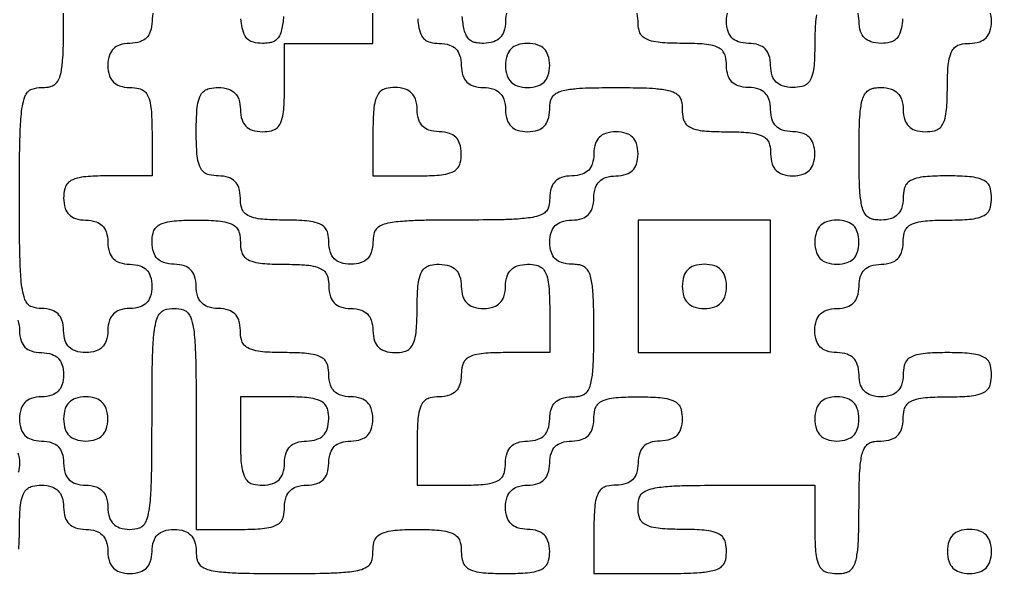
# Model space of a CAD drawing. Extents: x 5.6 to 52.2, y -52.2 to -5.6.
# Drawn here: x 21.17 to 52.21, y -52.21 to -34.51 of the extents above; entities that cross this region are included whole.
import ezdxf

# ---------------------------------------------------------------- set-up
doc = ezdxf.new("R2010")
doc.units = 0
doc.layers.get('0').update_dxf_attribs({"lineweight": 25})

msp = doc.modelspace()

# ---------------------------------------------------------------- linework, layer by layer
at = {"flags": 128}
for points in [[(25.454, -34.242, 0.080625), (25.4, -34.572, -0.080648), (25.346, -34.903, -0.236003), (25.025, -35.224, -0.080625), (24.694, -35.278, 0.080648), (24.364, -35.331, 0.236003), (24.043, -35.653, 0.162336), (24.043, -36.314, 0.236003), (24.364, -36.635, 0.080625), (24.694, -36.689, -0.056561), (24.984, -36.722, -0.101007), (25.134, -36.79, -0.11479), (25.248, -36.922, -0.071027), (25.343, -37.186, -0.034717), (25.38, -37.468, -0.015633), (25.4, -38.1), (25.4, -39.511), (23.989, -39.511, 0.015639), (23.357, -39.531, 0.03474), (23.075, -39.568, 0.071066), (22.811, -39.663, 0.114825), (22.679, -39.777, 0.100938), (22.611, -39.927, 0.056526), (22.578, -40.217, 0.080648), (22.631, -40.547, 0.236003), (22.953, -40.869, 0.080625), (23.283, -40.922, -0.080648), (23.614, -40.976, -0.236003), (23.935, -41.297, -0.080625), (23.989, -41.628, 0.080648), (24.043, -41.958, 0.236003), (24.364, -42.28, 0.080625), (24.694, -42.333, -0.080648), (25.025, -42.387, -0.236003), (25.346, -42.708, -0.162336), (25.346, -43.369, -0.236003), (25.025, -43.691, -0.080625), (24.694, -43.744, 0.080648), (24.364, -43.798, 0.236003), (24.043, -44.12, 0.080625), (23.989, -44.45, -0.080648), (23.935, -44.781, -0.236003), (23.614, -45.102, -0.162336), (22.953, -45.102, -0.236003), (22.631, -44.78, -0.080625), (22.578, -44.45, 0.080648), (22.524, -44.119, 0.236003), (22.203, -43.798, 0.080625), (21.872, -43.744, -0.078773), (21.568, -43.696, -0.141415), (21.424, -43.599, -0.086796), (21.341, -43.454, -0.045212), (21.259, -43.144, -0.022703), (21.22, -42.82, -0.011421), (21.185, -42.17, -0.005417), (21.173, -41.587, -0.002308), (21.167, -40.217, -0.00231), (21.173, -38.846, -0.005425), (21.185, -38.262, -0.011438), (21.22, -37.613, -0.022743), (21.26, -37.288, -0.045292), (21.341, -36.979, -0.086931), (21.425, -36.834, -0.141259), (21.568, -36.737, -0.078644), (21.872, -36.689, 0.030836), (22.07, -36.677, 0.052654), (22.184, -36.65, 0.09787), (22.314, -36.574, 0.091189), (22.414, -36.447, 0.067799), (22.484, -36.254, 0.032527), (22.546, -35.834, 0.014279), (22.567, -35.449, 0.006281), (22.578, -34.572, -0.006286), (22.589, -33.695, -0.014295)], [(21.113, -44.12, -0.080625), (21.167, -44.45, 0.080648), (21.22, -44.781, 0.236003), (21.542, -45.102, 0.080625), (21.872, -45.156, -0.080648), (22.203, -45.209, -0.236003), (22.524, -45.531, -0.162336), (22.524, -46.192, -0.236003), (22.203, -46.513, -0.080625), (21.872, -46.567, 0.080648), (21.542, -46.62, 0.236003), (21.22, -46.942, 0.162336), (21.22, -47.603, 0.236003), (21.542, -47.924, 0.080625), (21.872, -47.978, -0.080648), (22.203, -48.031, -0.236003), (22.524, -48.353, -0.080625), (22.578, -48.683, 0.080648), (22.631, -49.014, 0.236003), (22.953, -49.335, 0.080625), (23.283, -49.389, -0.080648), (23.614, -49.443, -0.236003), (23.935, -49.764, -0.080625), (23.989, -50.094, 0.080648), (24.043, -50.425, 0.236003), (24.364, -50.746, 0.080625), (24.694, -50.8, 0.078773), (24.998, -50.752, 0.141415), (25.142, -50.654, 0.086796), (25.226, -50.509, 0.045212), (25.307, -50.2, 0.022703), (25.347, -49.875, 0.011421), (25.382, -49.226, 0.005417), (25.394, -48.642, 0.002308), (25.4, -47.272, -0.00231), (25.406, -45.901, -0.005425), (25.418, -45.318, -0.011438), (25.453, -44.668, -0.022743), (25.493, -44.344, -0.045292), (25.574, -44.035, -0.086931), (25.658, -43.89, -0.141259), (25.802, -43.793, -0.158474), (26.41, -43.793, -0.141415), (26.553, -43.89, -0.086796), (26.637, -44.035, -0.045212), (26.718, -44.344, -0.022703), (26.758, -44.669, -0.011421), (26.793, -45.319, -0.005417), (26.805, -45.902, -0.002308), (26.811, -47.272), (26.811, -50.8), (28.222, -50.8, 0.015639), (28.854, -50.78, 0.03474), (29.136, -50.743, 0.071066), (29.4, -50.648, 0.114825), (29.532, -50.534, 0.100938), (29.6, -50.384, 0.056526), (29.633, -50.094, -0.080648), (29.687, -49.764, -0.236003), (30.008, -49.443, -0.080625), (30.339, -49.389, 0.080648), (30.669, -49.335, 0.236003), (30.991, -49.014, 0.080625), (31.044, -48.683, -0.080648), (31.098, -48.353, -0.236003), (31.42, -48.031, -0.080625), (31.75, -47.978, 0.080648), (32.081, -47.924, 0.236003), (32.402, -47.603, 0.162336), (32.402, -46.942, 0.236003), (32.08, -46.62, 0.080625), (31.75, -46.567, -0.080648), (31.419, -46.513, -0.236003), (31.098, -46.192, -0.080625), (31.044, -45.861, 0.056561), (31.012, -45.571, 0.101007), (30.943, -45.422, 0.11479), (30.811, -45.307, 0.071027), (30.547, -45.213, 0.034717), (30.265, -45.175, 0.015633), (29.633, -45.156, -0.015639), (29.002, -45.136, -0.03474), (28.719, -45.098, -0.071066), (28.455, -45.004, -0.114825), (28.323, -44.889, -0.100938), (28.255, -44.74, -0.056526), (28.222, -44.45, 0.080648), (28.169, -44.119, 0.236003), (27.847, -43.798, 0.080625), (27.517, -43.744, -0.080648), (27.186, -43.691, -0.236003), (26.865, -43.369, -0.080625), (26.811, -43.039, 0.080648), (26.757, -42.708, 0.236003), (26.436, -42.387, 0.080625), (26.106, -42.333, -0.080648), (25.775, -42.28, -0.236003), (25.454, -41.958, -0.080625), (25.4, -41.628, -0.056561), (25.433, -41.338, -0.101007), (25.501, -41.188, -0.11479), (25.633, -41.074, -0.071027), (25.897, -40.979, -0.034717), (26.18, -40.942, -0.015633), (26.811, -40.922, -0.015639), (27.443, -40.942, -0.03474), (27.725, -40.979, -0.071066), (27.989, -41.074, -0.114825), (28.121, -41.188, -0.100938), (28.189, -41.338, -0.056526), (28.222, -41.628, 0.056561), (28.255, -41.918, 0.101007), (28.323, -42.067, 0.11479), (28.455, -42.182, 0.071027), (28.719, -42.276, 0.034717), (29.002, -42.314, 0.015633), (29.633, -42.333, -0.015639), (30.265, -42.353, -0.03474), (30.547, -42.391, -0.071066), (30.811, -42.485, -0.114825), (30.943, -42.599, -0.100938), (31.012, -42.749, -0.056526), (31.044, -43.039, 0.080648), (31.098, -43.369, 0.236003), (31.42, -43.691, 0.080625), (31.75, -43.744, -0.080648), (32.081, -43.798, -0.236003), (32.402, -44.12, -0.080625), (32.456, -44.45, 0.080648), (32.509, -44.781, 0.236003), (32.831, -45.102, 0.080625), (33.161, -45.156, 0.056561), (33.451, -45.123, 0.101007), (33.601, -45.054, 0.11479), (33.715, -44.922, 0.071027), (33.809, -44.658, 0.034717), (33.847, -44.376, 0.015633), (33.867, -43.744, -0.015639), (33.886, -43.113, -0.03474), (33.924, -42.83, -0.071066), (34.018, -42.566, -0.114825), (34.133, -42.434, -0.100938), (34.282, -42.366, -0.056526), (34.572, -42.333, -0.080648), (34.903, -42.387, -0.236003), (35.224, -42.708, -0.080625), (35.278, -43.039, 0.080648), (35.331, -43.369, 0.236003), (35.653, -43.691, 0.162336), (36.314, -43.691, 0.236003), (36.635, -43.369, 0.080625), (36.689, -43.039, -0.080648), (36.743, -42.708, -0.236003), (37.064, -42.387, -0.080625), (37.394, -42.333, -0.056561), (37.684, -42.366, -0.101007), (37.834, -42.434, -0.11479), (37.948, -42.567, -0.071027), (38.043, -42.831, -0.034717), (38.08, -43.113, -0.015633), (38.1, -43.744), (38.1, -45.156), (36.689, -45.156, 0.015639), (36.057, -45.175, 0.03474), (35.775, -45.213, 0.071066), (35.511, -45.307, 0.114825), (35.379, -45.422, 0.100938), (35.311, -45.571, 0.056526), (35.278, -45.861, -0.080648), (35.224, -46.192, -0.236003), (34.903, -46.513, -0.080625), (34.572, -46.567, 0.056561), (34.282, -46.6, 0.101007), (34.133, -46.668, 0.11479), (34.018, -46.8, 0.071027), (33.924, -47.064, 0.034717), (33.886, -47.346, 0.015633), (33.867, -47.978), (33.867, -49.389), (35.278, -49.389, 0.015639), (35.909, -49.369, 0.03474), (36.192, -49.332, 0.071066), (36.456, -49.237, 0.114825), (36.588, -49.123, 0.100938), (36.656, -48.973, 0.056526), (36.689, -48.683, -0.080648), (36.743, -48.353, -0.236003), (37.064, -48.031, -0.080625), (37.394, -47.978, 0.080648), (37.725, -47.924, 0.236003), (38.046, -47.603, 0.080625), (38.1, -47.272, -0.080648), (38.154, -46.942, -0.236003), (38.475, -46.62, -0.080625), (38.806, -46.567, 0.030836), (39.004, -46.554, 0.052654), (39.117, -46.528, 0.09787), (39.247, -46.452, 0.091189), (39.347, -46.325, 0.067799), (39.417, -46.132, 0.032527), (39.479, -45.712, 0.014279), (39.5, -45.326, 0.006281), (39.511, -44.45, 0.006286), (39.5, -43.573, 0.014295), (39.479, -43.188, 0.032563), (39.417, -42.767, 0.067881), (39.347, -42.575, 0.091235), (39.247, -42.448, 0.097835), (39.117, -42.372, 0.052552), (39.004, -42.346, 0.030788), (38.806, -42.333, -0.080648), (38.475, -42.28, -0.236003), (38.154, -41.958, -0.162336), (38.154, -41.297, -0.236003), (38.475, -40.976, -0.080625), (38.806, -40.922, 0.080648), (39.136, -40.869, 0.236003), (39.457, -40.547, 0.080625), (39.511, -40.217, -0.080648), (39.565, -39.886, -0.236003), (39.886, -39.565, -0.080625), (40.217, -39.511, 0.080648), (40.547, -39.457, 0.236003), (40.869, -39.136, 0.162336), (40.869, -38.475, 0.236003), (40.547, -38.154, 0.162336), (39.886, -38.154, 0.236003), (39.565, -38.475, 0.080625), (39.511, -38.806, -0.080648), (39.457, -39.136, -0.236003), (39.136, -39.457, -0.080625), (38.806, -39.511, 0.080648), (38.475, -39.565, 0.236003), (38.154, -39.886, 0.080625), (38.1, -40.217, -0.051061), (38.073, -40.476, -0.096863), (38.02, -40.604, -0.110919), (37.908, -40.71, -0.069215), (37.683, -40.806, -0.036272), (37.424, -40.855, -0.01767), (36.886, -40.9, -0.008112), (36.4, -40.914, -0.003513), (35.278, -40.922, 0.003516), (34.155, -40.93, 0.008124), (33.669, -40.945, 0.017697), (33.131, -40.989, 0.036336), (32.872, -41.039, 0.069315), (32.647, -41.134, 0.110989), (32.536, -41.24, 0.096679), (32.482, -41.368, 0.050968), (32.456, -41.628, -0.080648), (32.402, -41.958, -0.236003), (32.08, -42.28, -0.162336), (31.419, -42.28, -0.236003), (31.098, -41.958, -0.080625), (31.044, -41.628, 0.056561), (31.012, -41.338, 0.101007), (30.943, -41.188, 0.11479), (30.811, -41.074, 0.071027), (30.547, -40.979, 0.034717), (30.265, -40.942, 0.015633), (29.633, -40.922, -0.015639), (29.002, -40.902, -0.03474), (28.719, -40.865, -0.071066), (28.455, -40.771, -0.114825), (28.323, -40.656, -0.100938), (28.255, -40.506, -0.056526), (28.222, -40.217, 0.080648), (28.169, -39.886, 0.236003), (27.847, -39.565, 0.080625), (27.517, -39.511, -0.056561), (27.227, -39.478, -0.101007), (27.077, -39.41, -0.11479), (26.963, -39.278, -0.071027), (26.868, -39.014, -0.034717), (26.831, -38.732, -0.015633), (26.811, -38.1, -0.015639), (26.831, -37.468, -0.03474), (26.868, -37.186, -0.071066), (26.963, -36.922, -0.114825), (27.077, -36.79, -0.100938), (27.227, -36.722, -0.056526), (27.517, -36.689, -0.080648), (27.847, -36.743, -0.236003), (28.169, -37.064, -0.080625), (28.222, -37.394, 0.080648), (28.276, -37.725, 0.236003), (28.597, -38.046, 0.080625), (28.928, -38.1, 0.056561), (29.218, -38.067, 0.101007), (29.367, -37.999, 0.11479), (29.482, -37.867, 0.071027), (29.576, -37.603, 0.034717), (29.614, -37.32, 0.015633), (29.633, -36.689), (29.633, -35.278), (32.456, -35.278), (32.456, -33.867, -0.015639)], [(21.147, -51.432, 0.015633), (21.167, -50.8, -0.015639), (21.186, -50.168, -0.03474), (21.224, -49.886, -0.071066), (21.318, -49.622, -0.114825), (21.433, -49.49, -0.100938), (21.582, -49.422, -0.056526), (21.872, -49.389, -0.080648), (22.203, -49.443, -0.236003), (22.524, -49.764, -0.080625), (22.578, -50.094, 0.080648), (22.631, -50.425, 0.236003), (22.953, -50.746, 0.080625), (23.283, -50.8, -0.080648), (23.614, -50.854, -0.236003), (23.935, -51.175, -0.080625), (23.989, -51.506, 0.080648), (24.043, -51.836, 0.236003), (24.364, -52.157, 0.162336), (25.025, -52.157, 0.236003), (25.346, -51.836, 0.080625), (25.4, -51.506, -0.080648), (25.454, -51.175, -0.236003), (25.775, -50.854, -0.162336), (26.436, -50.854, -0.236003), (26.757, -51.175, -0.080625), (26.811, -51.506, 0.051061), (26.838, -51.765, 0.096863), (26.891, -51.893, 0.110919), (27.003, -51.999, 0.069215), (27.229, -52.095, 0.036272), (27.487, -52.144, 0.01767), (28.025, -52.189, 0.008112), (28.511, -52.203, 0.003513), (29.633, -52.211, 0.003516), (30.756, -52.203, 0.008124), (31.242, -52.188, 0.017697), (31.78, -52.144, 0.036336), (32.039, -52.095, 0.069315), (32.264, -51.999, 0.110989), (32.376, -51.893, 0.096679), (32.429, -51.765, 0.050968), (32.456, -51.506, -0.056561), (32.488, -51.216, -0.101007), (32.557, -51.066, -0.11479), (32.689, -50.952, -0.071027), (32.953, -50.857, -0.034717), (33.235, -50.82, -0.015633), (33.867, -50.8, -0.015639), (34.498, -50.82, -0.03474), (34.781, -50.857, -0.071066), (35.045, -50.952, -0.114825), (35.177, -51.066, -0.100938), (35.245, -51.216, -0.056526), (35.278, -51.506, 0.056561), (35.311, -51.795, 0.101007), (35.379, -51.945, 0.11479), (35.511, -52.06, 0.071027), (35.775, -52.154, 0.034717), (36.057, -52.191, 0.015633), (36.689, -52.211, 0.015639), (37.321, -52.191, 0.03474), (37.603, -52.154, 0.071066), (37.867, -52.06, 0.114825), (37.999, -51.945, 0.100938), (38.067, -51.795, 0.056526), (38.1, -51.506, 0.080648), (38.046, -51.175, 0.236003), (37.725, -50.854, 0.080625), (37.394, -50.8, -0.080648), (37.064, -50.746, -0.236003), (36.743, -50.425, -0.162336), (36.743, -49.764, -0.236003), (37.064, -49.443, -0.080625), (37.394, -49.389, 0.080648), (37.725, -49.335, 0.236003), (38.046, -49.014, 0.080625), (38.1, -48.683, -0.080648), (38.154, -48.353, -0.236003), (38.475, -48.031, -0.080625), (38.806, -47.978, 0.080648), (39.136, -47.924, 0.236003), (39.457, -47.603, 0.080625), (39.511, -47.272, -0.056561), (39.544, -46.982, -0.101007), (39.612, -46.833, -0.11479), (39.744, -46.718, -0.071027), (40.008, -46.624, -0.034717), (40.291, -46.586, -0.015633), (40.922, -46.567, -0.015639), (41.554, -46.586, -0.03474), (41.836, -46.624, -0.071066), (42.1, -46.718, -0.114825), (42.232, -46.833, -0.100938), (42.3, -46.982, -0.056526), (42.333, -47.272, -0.080648), (42.28, -47.603, -0.236003), (41.958, -47.924, -0.080625), (41.628, -47.978, 0.080648), (41.297, -48.031, 0.236003), (40.976, -48.353, 0.080625), (40.922, -48.683, -0.080648), (40.869, -49.014, -0.236003), (40.547, -49.335, -0.080625), (40.217, -49.389, 0.056561), (39.927, -49.422, 0.101007), (39.777, -49.49, 0.11479), (39.663, -49.622, 0.071027), (39.568, -49.886, 0.034717), (39.531, -50.168, 0.015633), (39.511, -50.8), (39.511, -52.211), (41.628, -52.211, 0.006286), (42.505, -52.2, 0.014295), (42.89, -52.179, 0.032563), (43.31, -52.117, 0.067881), (43.503, -52.047, 0.091235), (43.63, -51.947, 0.097835), (43.706, -51.817, 0.052552), (43.732, -51.704, 0.030788), (43.744, -51.506, 0.056561), (43.712, -51.216, 0.101007), (43.643, -51.066, 0.11479), (43.511, -50.952, 0.071027), (43.247, -50.857, 0.034717), (42.965, -50.82, 0.015633), (42.333, -50.8, -0.015639), (41.702, -50.78, -0.03474), (41.419, -50.743, -0.071066), (41.155, -50.648, -0.114825), (41.023, -50.534, -0.100938), (40.955, -50.384, -0.056526), (40.922, -50.094, -0.051061), (40.949, -49.835, -0.096863), (41.002, -49.707, -0.110919), (41.114, -49.601, -0.069215), (41.34, -49.505, -0.036272), (41.598, -49.456, -0.01767), (42.137, -49.411, -0.008112), (42.622, -49.397, -0.003513), (43.744, -49.389), (46.567, -49.389), (46.567, -50.8, 0.015639), (46.586, -51.432, 0.03474), (46.624, -51.714, 0.071066), (46.718, -51.978, 0.114825), (46.833, -52.11, 0.100938), (46.982, -52.178, 0.056526), (47.272, -52.211, 0.030836), (47.47, -52.199, 0.052654), (47.584, -52.172, 0.09787), (47.714, -52.096, 0.091189), (47.814, -51.969, 0.067799), (47.884, -51.777, 0.032527), (47.946, -51.356, 0.014279), (47.967, -50.971, 0.006281), (47.978, -50.094, -0.006286), (47.989, -49.218, -0.014295), (48.01, -48.832, -0.032563), (48.072, -48.412, -0.067881), (48.142, -48.219, -0.091235), (48.242, -48.092, -0.097835), (48.372, -48.016, -0.052552), (48.485, -47.99, -0.030788), (48.683, -47.978, 0.080648), (49.014, -47.924, 0.236003), (49.335, -47.603, 0.080625), (49.389, -47.272, -0.056561), (49.422, -46.982, -0.101007), (49.49, -46.833, -0.11479), (49.622, -46.718, -0.071027), (49.886, -46.624, -0.034717), (50.168, -46.586, -0.015633), (50.8, -46.567, 0.015639), (51.432, -46.547, 0.03474), (51.714, -46.509, 0.071066), (51.978, -46.415, 0.114825), (52.11, -46.301, 0.100938), (52.178, -46.151, 0.113464), (52.178, -45.571, 0.101007), (52.11, -45.422, 0.11479), (51.978, -45.307, 0.071027), (51.714, -45.213, 0.034717), (51.432, -45.175, 0.015633), (50.8, -45.156, 0.015639), (50.168, -45.175, 0.03474), (49.886, -45.213, 0.071066), (49.622, -45.307, 0.114825), (49.49, -45.422, 0.100938), (49.422, -45.571, 0.056526), (49.389, -45.861, -0.080648), (49.335, -46.192, -0.236003), (49.014, -46.513, -0.162336), (48.353, -46.513, -0.236003), (48.031, -46.192, -0.080625), (47.978, -45.861, 0.080648), (47.924, -45.531, 0.236003), (47.603, -45.209, 0.080625), (47.272, -45.156, -0.080648), (46.942, -45.102, -0.236003), (46.62, -44.78, -0.162336), (46.62, -44.119, -0.236003), (46.942, -43.798, -0.080625), (47.272, -43.744, 0.080648), (47.603, -43.691, 0.236003), (47.924, -43.369, 0.080625), (47.978, -43.039, -0.080648), (48.031, -42.708, -0.236003), (48.353, -42.387, -0.080625), (48.683, -42.333, 0.080648), (49.014, -42.28, 0.236003), (49.335, -41.958, 0.080625), (49.389, -41.628, -0.056561), (49.422, -41.338, -0.101007), (49.49, -41.188, -0.11479), (49.622, -41.074, -0.071027), (49.886, -40.979, -0.034717), (50.168, -40.942, -0.015633), (50.8, -40.922, 0.015639), (51.432, -40.902, 0.03474), (51.714, -40.865, 0.071066), (51.978, -40.771, 0.114825), (52.11, -40.656, 0.100938), (52.178, -40.506, 0.113464), (52.178, -39.927, 0.101007), (52.11, -39.777, 0.11479), (51.978, -39.663, 0.071027), (51.714, -39.568, 0.034717), (51.432, -39.531, 0.015633), (50.8, -39.511, 0.015639), (50.168, -39.531, 0.03474), (49.886, -39.568, 0.071066), (49.622, -39.663, 0.114825), (49.49, -39.777, 0.100938), (49.422, -39.927, 0.056526), (49.389, -40.217, -0.080648), (49.335, -40.547, -0.236003), (49.014, -40.869, -0.080625), (48.683, -40.922, -0.030836), (48.485, -40.91, -0.052654), (48.372, -40.884, -0.09787), (48.241, -40.807, -0.091189), (48.142, -40.68, -0.067799), (48.072, -40.488, -0.032527), (48.009, -40.067, -0.014279), (47.989, -39.682, -0.006281), (47.978, -38.806, -0.006286), (47.989, -37.929, -0.014295), (48.01, -37.544, -0.032563), (48.072, -37.123, -0.067881), (48.142, -36.931, -0.091235), (48.242, -36.803, -0.097835), (48.372, -36.727, -0.052552), (48.485, -36.701, -0.030788), (48.683, -36.689, -0.080648), (49.014, -36.743, -0.236003), (49.335, -37.064, -0.080625), (49.389, -37.394, 0.080648), (49.443, -37.725, 0.236003), (49.764, -38.046, 0.080625), (50.094, -38.1, 0.056561), (50.384, -38.067, 0.101007), (50.534, -37.999, 0.11479), (50.648, -37.867, 0.071027), (50.743, -37.603, 0.034717), (50.78, -37.32, 0.015633), (50.8, -36.689, -0.015639), (50.82, -36.057, -0.03474), (50.857, -35.775, -0.071066), (50.952, -35.511, -0.114825), (51.066, -35.379, -0.100938), (51.216, -35.311, -0.056526), (51.506, -35.278, 0.080648), (51.836, -35.224, 0.236003), (52.157, -34.903, 0.162336), (52.157, -34.242, 0.236003)], [(29.602, -34.423, -0.032563), (29.539, -34.844, -0.067881), (29.469, -35.036, -0.091235), (29.37, -35.163, -0.097835), (29.239, -35.239, -0.052552), (29.126, -35.266, -0.030788), (28.928, -35.278, -0.056561), (28.638, -35.245, -0.101007), (28.488, -35.177, -0.11479), (28.374, -35.045, -0.071027), (28.279, -34.781, -0.034717), (28.242, -34.498, -0.015633)], [(33.886, -34.498, 0.03474), (33.924, -34.781, 0.071066), (34.018, -35.045, 0.114825), (34.133, -35.177, 0.100938), (34.282, -35.245, 0.056526), (34.572, -35.278, -0.080648), (34.903, -35.331, -0.236003), (35.224, -35.653, -0.080625), (35.278, -35.983, 0.080648), (35.331, -36.314, 0.236003), (35.653, -36.635, 0.080625), (35.983, -36.689, -0.080648), (36.314, -36.743, -0.236003), (36.635, -37.064, -0.080625), (36.689, -37.394, 0.080648), (36.743, -37.725, 0.236003), (37.064, -38.046, 0.162336), (37.725, -38.046, 0.236003), (38.046, -37.725, 0.080625), (38.1, -37.394, -0.030836), (38.112, -37.196, -0.052654), (38.139, -37.083, -0.09787), (38.215, -36.953, -0.091189), (38.342, -36.853, -0.067799), (38.534, -36.783, -0.032527), (38.955, -36.721, -0.014279), (39.34, -36.7, -0.006281), (40.217, -36.689, -0.006286), (41.094, -36.7, -0.014295), (41.479, -36.721, -0.032563), (41.899, -36.783, -0.067881), (42.092, -36.853, -0.091235), (42.219, -36.953, -0.097835), (42.295, -37.083, -0.052552), (42.321, -37.196, -0.030788), (42.333, -37.394, 0.056561), (42.366, -37.684, 0.101007), (42.434, -37.834, 0.11479), (42.567, -37.948, 0.071027), (42.831, -38.043, 0.034717), (43.113, -38.08, 0.015633), (43.744, -38.1, -0.015639), (44.376, -38.12, -0.03474), (44.658, -38.157, -0.071066), (44.922, -38.252, -0.114825), (45.055, -38.366, -0.100938), (45.123, -38.516, -0.056526), (45.156, -38.806, 0.080648), (45.209, -39.136, 0.236003), (45.531, -39.457, 0.162336), (46.192, -39.457, 0.236003), (46.513, -39.136, 0.162336), (46.513, -38.475, 0.236003), (46.192, -38.154, 0.080625), (45.861, -38.1, -0.080648), (45.531, -38.046, -0.236003), (45.209, -37.725, -0.080625), (45.156, -37.394, 0.080648), (45.102, -37.064, 0.236003), (44.78, -36.743, 0.080625), (44.45, -36.689, -0.080648), (44.119, -36.635, -0.236003), (43.798, -36.314, -0.080625), (43.744, -35.983, 0.056561), (43.712, -35.693, 0.101007), (43.643, -35.544, 0.11479), (43.511, -35.429, 0.071027), (43.247, -35.335, 0.034717), (42.965, -35.298, 0.015633), (42.333, -35.278, -0.015639), (41.702, -35.258, -0.03474), (41.419, -35.221, -0.071066), (41.155, -35.126, -0.114825), (41.023, -35.012, -0.100938), (40.955, -34.862, -0.056526), (40.922, -34.572, 0.080648), (40.869, -34.242, 0.236003)], [(36.743, -34.242, 0.080625), (36.689, -34.572, -0.080648), (36.635, -34.903, -0.236003), (36.314, -35.224, -0.080625), (35.983, -35.278, -0.030836), (35.785, -35.266, -0.052654), (35.672, -35.239, -0.09787), (35.541, -35.163, -0.091189), (35.442, -35.036, -0.067799), (35.372, -34.843, -0.032527), (35.309, -34.423, -0.014279)], [(46.624, -34.364, 0.034717), (46.586, -34.646, 0.015633), (46.567, -35.278, -0.015639), (46.547, -35.909, -0.03474), (46.509, -36.192, -0.071066), (46.415, -36.456, -0.114825), (46.301, -36.588, -0.100938), (46.151, -36.656, -0.056526), (45.861, -36.689, -0.080648), (45.531, -36.635, -0.236003), (45.209, -36.314, -0.080625), (45.156, -35.983, 0.080648), (45.102, -35.653, 0.236003), (44.78, -35.331, 0.080625), (44.45, -35.278, -0.080648), (44.119, -35.224, -0.236003), (43.798, -34.903, -0.162336), (43.798, -34.242, -0.236003)], [(49.369, -34.498, -0.03474), (49.332, -34.781, -0.071066), (49.237, -35.045, -0.114825), (49.123, -35.177, -0.100938), (48.973, -35.245, -0.056526), (48.683, -35.278, -0.080648), (48.353, -35.224, -0.236003), (48.031, -34.903, -0.080625), (47.978, -34.572, 0.080648), (47.924, -34.242, 0.236003)], [(21.113, -48.353, -0.080625), (21.167, -48.683, -0.056561), (21.134, -48.973, -0.101007)]]:
    msp.add_lwpolyline(points, format="xyb", dxfattribs=at)
for points in [[(37.394, -36.689, 0.080648), (37.725, -36.635, 0.236003), (38.046, -36.314, 0.162336), (38.046, -35.653, 0.236003), (37.725, -35.331, 0.162336), (37.064, -35.331, 0.236003), (36.743, -35.653, 0.162336), (36.743, -36.314, 0.236003), (37.064, -36.635, 0.080625)], [(33.867, -39.511, 0.015639), (34.498, -39.491, 0.03474), (34.781, -39.454, 0.071066), (35.045, -39.36, 0.114825), (35.177, -39.245, 0.100938), (35.245, -39.095, 0.056526), (35.278, -38.806, 0.080648), (35.224, -38.475, 0.236003), (34.903, -38.154, 0.080625), (34.572, -38.1, -0.080648), (34.242, -38.046, -0.236003), (33.92, -37.725, -0.080625), (33.867, -37.394, 0.080648), (33.813, -37.064, 0.236003), (33.492, -36.743, 0.080625), (33.161, -36.689, 0.056561), (32.871, -36.722, 0.101007), (32.722, -36.79, 0.11479), (32.607, -36.922, 0.071027), (32.513, -37.186, 0.034717), (32.475, -37.468, 0.015633), (32.456, -38.1), (32.456, -39.511)], [(47.272, -42.333, 0.080648), (47.603, -42.28, 0.236003), (47.924, -41.958, 0.162336), (47.924, -41.297, 0.236003), (47.603, -40.976, 0.162336), (46.942, -40.976, 0.236003), (46.62, -41.297, 0.162336), (46.62, -41.958, 0.236003), (46.942, -42.28, 0.080625)], [(43.039, -43.744, 0.080648), (43.369, -43.691, 0.236003), (43.691, -43.369, 0.162336), (43.691, -42.708, 0.236003), (43.369, -42.387, 0.162336), (42.708, -42.387, 0.236003), (42.387, -42.708, 0.162336), (42.387, -43.369, 0.236003), (42.708, -43.691, 0.080625)], [(23.283, -47.978, 0.080648), (23.614, -47.924, 0.236003), (23.935, -47.603, 0.162336), (23.935, -46.942, 0.236003), (23.614, -46.62, 0.162336), (22.953, -46.62, 0.236003), (22.631, -46.942, 0.162336), (22.631, -47.603, 0.236003), (22.953, -47.924, 0.080625)], [(28.928, -49.389, 0.080648), (29.258, -49.335, 0.236003), (29.58, -49.014, 0.080625), (29.633, -48.683, -0.080648), (29.687, -48.353, -0.236003), (30.008, -48.031, -0.080625), (30.339, -47.978, 0.080648), (30.669, -47.924, 0.236003), (30.991, -47.603, 0.080625), (31.044, -47.272, 0.056561), (31.012, -46.982, 0.101007), (30.943, -46.833, 0.11479), (30.811, -46.718, 0.071027), (30.547, -46.624, 0.034717), (30.265, -46.586, 0.015633), (29.633, -46.567), (28.222, -46.567), (28.222, -47.978, 0.015639), (28.242, -48.609, 0.03474), (28.279, -48.892, 0.071066), (28.374, -49.156, 0.114825), (28.488, -49.288, 0.100938), (28.638, -49.356, 0.056526)], [(47.272, -47.978, 0.080648), (47.603, -47.924, 0.236003), (47.924, -47.603, 0.162336), (47.924, -46.942, 0.236003), (47.603, -46.62, 0.162336), (46.942, -46.62, 0.236003), (46.62, -46.942, 0.162336), (46.62, -47.603, 0.236003), (46.942, -47.924, 0.080625)], [(51.506, -52.211, 0.080648), (51.836, -52.157, 0.236003), (52.157, -51.836, 0.162336), (52.157, -51.175, 0.236003), (51.836, -50.854, 0.162336), (51.175, -50.854, 0.236003), (50.854, -51.175, 0.162336), (50.854, -51.836, 0.236003), (51.175, -52.157, 0.080625)]]:
    msp.add_lwpolyline(points, format="xyb", close=True, dxfattribs=at)
msp.add_lwpolyline([(40.922, -43.039), (40.922, -45.156), (43.039, -45.156), (45.156, -45.156), (45.156, -43.039), (45.156, -40.922), (43.039, -40.922), (40.922, -40.922)], close=True, dxfattribs=at)

doc.saveas('drawing.dxf')
